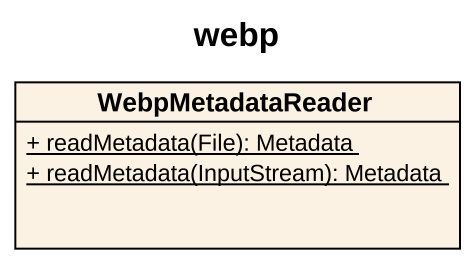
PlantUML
@startuml
title webp
hide circle
hide empty members
skinparam classAttributeIconSize 0
class WebpMetadataReader {
  {static} + readMetadata(File): Metadata
  {static} + readMetadata(InputStream): Metadata
}
@enduml
